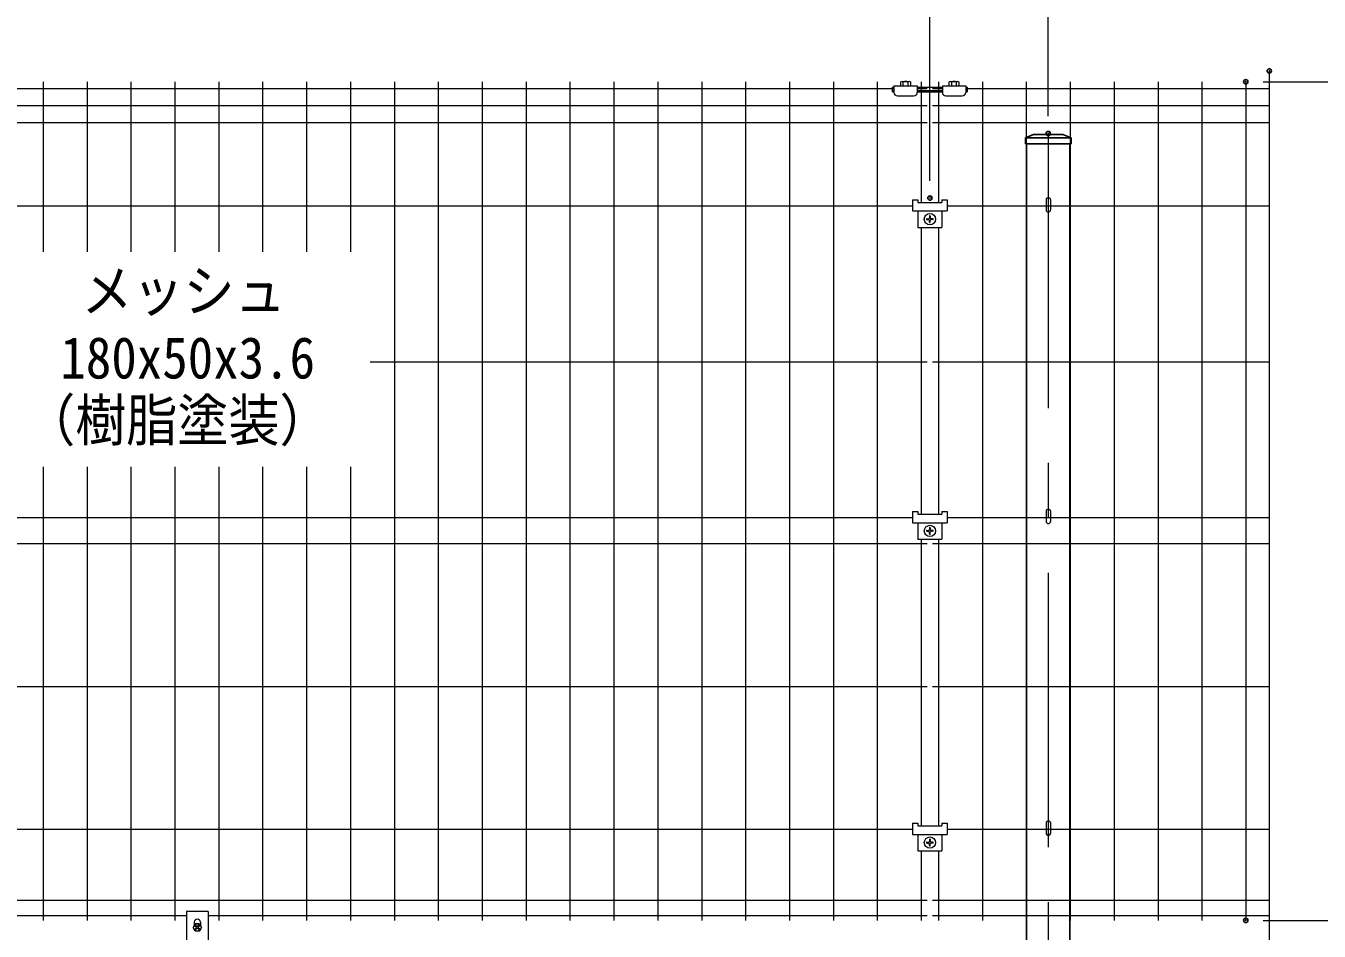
# Model space of a CAD drawing. Units: millimetres, scale not verified. Extents: x -4200 to 4200, y -2970 to 2970.
# Drawn here: x -2621 to -1125, y -103 to 944 of the extents above; entities that cross this region are included whole.
import ezdxf
from ezdxf.enums import TextEntityAlignment as Align

# ---------------------------------------------------------------- set-up
doc = ezdxf.new("R2010")
doc.units = ezdxf.units.MM
doc.header["$LTSCALE"] = 10
doc.header["$PDMODE"] = 32
doc.header["$PDSIZE"] = 5
doc.linetypes.add('USER1', pattern=[50.8, 31.75, -6.35, 6.35, -6.35])
for name, color, linetype, lineweight in [('0-1_D-STR-DIM', 7, 'Continuous', 13), ('0-4_D-STR1', 1, 'Continuous', 25), ('0-5_D-BMK', 2, 'USER1', 13), ('0-9_D-STR3', 3, 'Continuous', 13), ('0-A_D-STR2', 7, 'Continuous', 13), ('0-B_D-STR-TXT', 7, 'Continuous', 13)]:
    doc.layers.add(name, color=color, linetype=linetype, lineweight=lineweight)
doc.layers.add('0-3_Defpoints', color=8, linetype='Continuous')
doc.styles.add('ＭＳ ゴシック', font='')
doc.styles.get('ＭＳ ゴシック').set_extended_font_data('MS Gothic')

msp = doc.modelspace()

# ---------------------------------------------------------------- linework, layer by layer
at = {"layer": '0-1_D-STR-DIM'}
for p, q in [((-1438.47, 839.32), (-1438.47, 1146.34)), ((-1575.39, 764.65), (-1575.39, 1015.76)), ((-1438.47, 839.32), (-1438.47, 1015.76)), ((-1183, 891.68), (-1183, -1607.18)), ((-1190.03, 879.25), (-890.6, 879.25)), ((-1190.03, 879.25), (-1030.63, 879.25)), ((-1190.03, -90.75), (-1030.6, -90.75)), ((-1190.03, -90.75), (-1030.63, -90.75))]:
    msp.add_line(p, q, dxfattribs=at)
at = {"layer": '0-3_Defpoints'}
for p in [(-1183, 891.68), (-1210.03, 879.25), (-1210.03, 879.25), (-1438.47, 819.32), (-1575.39, 744.65), (-1210.03, -90.75), (-1210.03, -90.75)]:
    msp.add_point(p, dxfattribs=at)
at = {"layer": '0-4_D-STR1'}
for p, q in [((-1464.84, 814.18), (-1455.47, 818.25)), ((-1464.84, 814.25), (-1412.11, 814.25)), ((-1464.84, 814.25), (-1464.84, 807.25)), ((-1455.47, 818.25), (-1421.47, 818.25)), ((-1421.47, 818.25), (-1412.11, 814.18)), ((-1412.11, 814.25), (-1412.11, 807.25)), ((-1464.84, 807.25), (-1412.11, 807.25)), ((-1463.47, -1970.75), (-1463.47, 807.25)), ((-1413.47, -1970.75), (-1413.47, 807.25))]:
    msp.add_line(p, q, dxfattribs=at)
at = {"layer": '0-5_D-BMK'}
msp.add_line((-1438.47, 819.32), (-1438.47, -1985.87), dxfattribs=at)
at = {"layer": '0-9_D-STR3'}
for p, q in [((-1618.42, 867.42), (-1618.42, 872.82)), ((-1618.42, 872.82), (-1616.92, 872.82)), ((-1618.42, 869.02), (-1616.92, 869.02)), ((-1618.42, 867.42), (-1616.92, 867.42)), ((-1616.92, 874.42), (-1589.92, 874.42)), ((-1616.92, 874.42), (-1616.92, 866.92)), ((-1608.93, 874.42), (-1608.93, 879.05)), ((-1607.55, 879.42), (-1599.29, 879.42)), ((-1606.17, 874.42), (-1606.17, 879.05)), ((-1600.67, 874.42), (-1600.67, 879.05)), ((-1597.91, 879.05), (-1597.91, 874.42)), ((-1589.92, 874.42), (-1589.92, 866.92)), ((-1589.92, 872.82), (-1560.92, 872.82)), ((-1589.92, 869.02), (-1560.92, 869.02)), ((-1589.92, 867.42), (-1560.92, 867.42)), ((-1560.92, 874.42), (-1533.92, 874.42)), ((-1560.92, 874.42), (-1560.92, 866.92)), ((-1552.93, 874.42), (-1552.93, 879.05)), ((-1551.56, 879.42), (-1543.3, 879.42)), ((-1550.18, 874.42), (-1550.18, 879.05)), ((-1544.67, 874.42), (-1544.67, 879.05)), ((-1541.92, 879.05), (-1541.92, 874.42)), ((-1533.92, 874.42), (-1533.92, 866.92)), ((-1533.92, 872.82), (-1532.42, 872.82)), ((-1533.92, 869.02), (-1532.42, 869.02)), ((-1533.92, 867.42), (-1532.42, 867.42)), ((-1532.42, 872.82), (-1532.42, 867.42)), ((-1612.92, 862.92), (-1593.92, 862.92)), ((-1556.92, 862.92), (-1537.92, 862.92)), ((-1595.43, 742.55), (-1595.43, 729.75)), ((-1589.43, 739.65), (-1561.43, 739.65)), ((-1561.43, 742.55), (-1561.43, 739.65)), ((-1561.43, 742.55), (-1555.43, 742.55)), ((-1555.43, 742.55), (-1555.43, 729.75)), ((-1441.07, 743.19), (-1441.07, 731.02)), ((-1435.87, 743.19), (-1435.87, 731.02)), ((-1595.43, 729.75), (-1555.43, 729.75)), ((-1589.43, 729.75), (-1589.43, 710.75)), ((-1578.89, 720.75), (-1576.89, 720.75)), ((-1578.89, 719.75), (-1576.89, 719.75)), ((-1575.89, 723.75), (-1575.89, 721.75)), ((-1575.89, 716.75), (-1575.89, 718.75)), ((-1574.89, 723.75), (-1574.89, 721.75)), ((-1574.89, 716.75), (-1574.89, 718.75)), ((-1571.89, 720.75), (-1573.89, 720.75)), ((-1571.89, 719.75), (-1573.89, 719.75)), ((-1561.43, 729.75), (-1561.43, 710.75)), ((-1589.43, 710.75), (-1561.43, 710.75)), ((-1595.43, 382.05), (-1589.43, 382.05)), ((-1595.43, 382.05), (-1595.43, 369.25)), ((-1589.43, 382.05), (-1589.43, 379.15)), ((-1589.43, 379.15), (-1561.43, 379.15)), ((-1561.43, 382.05), (-1555.43, 382.05)), ((-1561.43, 382.05), (-1561.43, 379.15)), ((-1555.43, 382.05), (-1555.43, 369.25)), ((-1441.07, 382.92), (-1441.07, 370.75)), ((-1435.87, 382.92), (-1435.87, 370.75)), ((-1595.43, 369.25), (-1555.43, 369.25)), ((-1589.43, 369.25), (-1589.43, 350.25)), ((-1578.89, 360.25), (-1576.89, 360.25)), ((-1578.89, 359.25), (-1576.89, 359.25)), ((-1575.89, 363.25), (-1575.89, 361.25)), ((-1574.89, 363.25), (-1574.89, 361.25)), ((-1571.89, 360.25), (-1573.89, 360.25)), ((-1571.89, 359.25), (-1573.89, 359.25)), ((-1561.43, 369.25), (-1561.43, 350.25)), ((-1589.43, 350.25), (-1561.43, 350.25)), ((-1575.89, 356.25), (-1575.89, 358.25)), ((-1574.89, 356.25), (-1574.89, 358.25)), ((-1595.43, 21.55), (-1589.43, 21.55)), ((-1595.43, 21.55), (-1595.43, 8.75)), ((-1589.43, 21.55), (-1589.43, 18.65)), ((-1589.43, 18.65), (-1561.43, 18.65)), ((-1561.43, 21.55), (-1555.43, 21.55)), ((-1561.43, 21.55), (-1561.43, 18.65)), ((-1555.43, 21.55), (-1555.43, 8.75)), ((-1441.07, 22.42), (-1441.07, 10.25)), ((-1435.87, 22.42), (-1435.87, 10.25)), ((-1595.43, 8.75), (-1555.43, 8.75)), ((-1589.43, 8.75), (-1589.43, -10.25)), ((-1575.89, 2.75), (-1575.89, 0.75)), ((-1574.89, 2.75), (-1574.89, 0.75)), ((-1561.43, 8.75), (-1561.43, -10.25)), ((-1589.43, -10.25), (-1561.43, -10.25)), ((-1578.89, -0.25), (-1576.89, -0.25)), ((-1578.89, -1.25), (-1576.89, -1.25)), ((-1575.89, -4.25), (-1575.89, -2.25)), ((-1574.89, -4.25), (-1574.89, -2.25)), ((-1571.89, -0.25), (-1573.89, -0.25)), ((-1571.89, -1.25), (-1573.89, -1.25)), ((-2434.99, -80.58), (-2434.99, -137.01)), ((-2409.99, -80.58), (-2434.99, -80.58)), ((-2409.99, -80.58), (-2409.99, -137.01)), ((-2424.95, -94.62), (-2427.41, -98.88)), ((-2424.95, -103.14), (-2427.41, -98.88)), ((-2425.99, -92.77), (-2425.99, -96.42)), ((-2425.22, -96.83), (-2423.85, -98.2)), ((-2425.22, -100.93), (-2423.85, -99.56)), ((-2420.03, -94.62), (-2424.95, -94.62)), ((-2420.03, -103.14), (-2424.95, -103.14)), ((-2424.54, -96.15), (-2423.17, -97.52)), ((-2424.54, -101.61), (-2423.17, -100.25)), ((-2420.44, -96.15), (-2421.81, -97.52)), ((-2420.44, -101.61), (-2421.81, -100.25)), ((-2419.76, -96.83), (-2421.12, -98.2)), ((-2419.76, -100.93), (-2421.12, -99.56)), ((-2420.03, -94.62), (-2417.57, -98.88)), ((-2420.03, -103.14), (-2417.57, -98.88)), ((-2418.99, -92.77), (-2418.99, -96.42))]:
    msp.add_line(p, q, dxfattribs=at)
msp.add_lwpolyline([(-1595.43, 742.55), (-1589.43, 742.55), (-1589.43, 739.65)], dxfattribs=at)
for centre, radius in [((-1575.39, 720.25), 6.5), ((-1575.39, 359.75), 6.5), ((-1575.39, -0.75), 6.5), ((-2422.49, -98.88), 4.26)]:
    msp.add_circle(centre, radius, dxfattribs=at)
for centre, radius, start, end in [((-1607.55, 876.67), 2.75, 60, 120), ((-1603.42, 868.96), 10.46, 74.73852, 105.26148), ((-1599.29, 876.67), 2.75, 60, 120), ((-1551.56, 876.67), 2.75, 60, 120), ((-1547.43, 868.96), 10.46, 74.73852, 105.26148), ((-1543.3, 876.67), 2.75, 60, 120), ((-1612.92, 866.92), 4, 180, 270), ((-1593.92, 866.92), 4, 270, 0), ((-1556.92, 866.92), 4, 180, 270), ((-1537.92, 866.92), 4, 270, 0), ((-1578.89, 720.25), 0.5, 90.00001, 270), ((-1576.89, 721.75), 1, 270, 0.00001), ((-1576.89, 718.75), 1, 0, 90), ((-1575.39, 723.75), 0.5, 0, 179.99999), ((-1573.89, 721.75), 1, 180.00001, 270), ((-1573.89, 718.75), 1, 90, 180.00001), ((-1571.89, 720.25), 0.5, 270.00049, 90.00046), ((-1438.47, 731.02), 2.6, 180, 0), ((-1575.39, 716.75), 0.5, 180.00002, 0.00001), ((-1578.89, 359.75), 0.5, 90.00001, 270), ((-1576.89, 361.25), 1, 270, 0.00001), ((-1576.89, 358.25), 1, 0, 90), ((-1575.39, 363.25), 0.5, 0, 179.99999), ((-1573.89, 361.25), 1, 180.00001, 270), ((-1573.89, 358.25), 1, 90, 180.00001), ((-1571.89, 359.75), 0.5, 270.00049, 90.00046), ((-1438.47, 370.75), 2.6, 180, 0), ((-1575.39, 356.25), 0.5, 180.00002, 0.00001), ((-1576.89, 0.75), 1, 270, 0.00001), ((-1575.39, 2.75), 0.5, 0, 179.99999), ((-1573.89, 0.75), 1, 180.00001, 270), ((-1438.47, 10.25), 2.6, 180, 0), ((-1578.89, -0.75), 0.5, 90.00001, 270), ((-1576.89, -2.25), 1, 0, 90), ((-1575.39, -4.25), 0.5, 180.00002, 0.00001), ((-1573.89, -2.25), 1, 90, 180.00001), ((-1571.89, -0.75), 0.5, 270.00049, 90.00046), ((-2422.49, -92.77), 3.5, 0, 180), ((-2410.01, -88.76), 0.02, 270, 0), ((-2424.88, -96.49), 0.483, 44.99953, 224.99952), ((-2424.88, -101.27), 0.483, 135, 314.99998), ((-2424.54, -98.88), 0.965, 314.99999, 45), ((-2422.49, -96.83), 0.965, 225.00001, 314.99999), ((-2422.49, -100.93), 0.965, 45, 135), ((-2420.44, -98.88), 0.965, 135, 225.00001), ((-2420.1, -96.49), 0.483, 315, 135), ((-2420.1, -101.27), 0.483, 225.00001, 44.99999)]:
    msp.add_arc(centre, radius, start, end, dxfattribs=at)
for centre in [(-1438.47, 743.17), (-1438.47, 382.9), (-1438.47, 22.4)]:
    msp.add_ellipse(centre, major_axis=(-2.6, 0), ratio=0.649974, start_param=3.1415927, end_param=6.2831853, dxfattribs=at)
at = {"layer": '0-A_D-STR2'}
for p, q in [((-1616.92, 870.82), (-3533.92, 870.82)), ((-2600.8, 879.25), (-2600.8, 682.46)), ((-2550.03, 879.25), (-2550.03, 682.46)), ((-2499.26, 879.25), (-2499.26, 682.46)), ((-2448.49, 879.25), (-2448.49, 682.46)), ((-2397.72, 879.25), (-2397.72, 682.46)), ((-2346.95, 879.25), (-2346.95, 682.46)), ((-2296.18, 879.25), (-2296.18, 682.46)), ((-2245.41, 879.25), (-2245.41, 682.46)), ((-2194.64, 879.25), (-2194.64, -90.75)), ((-2143.87, 879.25), (-2143.87, -90.75)), ((-2093.1, 879.25), (-2093.1, -90.75)), ((-2042.34, 879.25), (-2042.34, -90.75)), ((-1991.57, 879.25), (-1991.57, -90.75)), ((-1940.8, 879.25), (-1940.8, -90.75)), ((-1890.03, 879.25), (-1890.03, -90.75)), ((-1839.26, 879.25), (-1839.26, -90.75)), ((-1788.49, 879.25), (-1788.49, -90.75)), ((-1737.72, 879.25), (-1737.72, -90.75)), ((-1686.95, 879.25), (-1686.95, -90.75)), ((-1636.18, 879.25), (-1636.18, -90.75)), ((-1578.41, 870.82), (-1589.92, 870.82)), ((-1585.41, 879.25), (-1585.41, 739.65)), ((-1560.92, 870.82), (-1572.43, 870.82)), ((-1565.41, 879.25), (-1565.41, 739.65)), ((-1183, 870.82), (-1533.92, 870.82)), ((-1514.64, 879.25), (-1514.64, -90.75)), ((-1463.87, 879.25), (-1463.87, -90.75)), ((-1413.1, 879.25), (-1413.1, -90.75)), ((-1362.34, 879.25), (-1362.34, -90.75)), ((-1311.57, 879.25), (-1311.57, -90.75)), ((-1260.8, 879.25), (-1260.8, -90.75)), ((-1210.03, 879.25), (-1210.03, -90.75)), ((-1578.41, 851.25), (-3572.43, 851.25)), ((-1183, 851.25), (-1572.43, 851.25)), ((-1578.41, 831.67), (-3572.43, 831.67)), ((-1183, 831.67), (-1572.43, 831.67)), ((-1595.43, 735.25), (-3555.43, 735.25)), ((-1183, 735.25), (-1555.43, 735.25)), ((-1585.41, 710.75), (-1585.41, 379.15)), ((-1565.41, 710.75), (-1565.41, 379.15)), ((-1578.41, 555), (-2222.68, 555)), ((-1183, 555), (-1572.43, 555)), ((-2600.8, 433.84), (-2600.8, -90.75)), ((-2550.03, 433.84), (-2550.03, -90.75)), ((-2499.26, 433.84), (-2499.26, -90.75)), ((-2448.49, 433.84), (-2448.49, -90.75)), ((-2397.72, 433.84), (-2397.72, -90.75)), ((-2346.95, 433.84), (-2346.95, -90.75)), ((-2296.18, 433.84), (-2296.18, -90.75)), ((-2245.41, 433.84), (-2245.41, -90.75)), ((-1595.43, 374.75), (-3555.43, 374.75)), ((-1183, 374.75), (-1555.43, 374.75)), ((-1578.41, 344.75), (-3572.43, 344.75)), ((-1585.41, 350.25), (-1585.41, 18.65)), ((-1183, 344.75), (-1572.43, 344.75)), ((-1565.41, 350.25), (-1565.41, 18.65)), ((-1578.41, 179.5), (-3572.43, 179.5)), ((-1183, 179.5), (-1572.43, 179.5)), ((-1595.43, 14.25), (-3555.43, 14.25)), ((-1183, 14.25), (-1555.43, 14.25)), ((-1585.41, -10.25), (-1585.41, -90.75)), ((-1565.41, -10.25), (-1565.41, -90.75)), ((-1578.41, -67.73), (-3572.43, -67.73)), ((-1183, -67.73), (-1572.43, -67.73)), ((-2434.99, -85.35), (-3572.43, -85.35)), ((-1578.41, -85.35), (-2409.99, -85.35)), ((-1183, -85.35), (-1572.43, -85.35))]:
    msp.add_line(p, q, dxfattribs=at)

# ---------------------------------------------------------------- texts
at = {"layer": '0-B_D-STR-TXT', "style": 'ＭＳ ゴシック', "width": 0.9}
for s, p in [('メッシュ', (-2556.5, 598.87)), ('180x50x3.6', (-2580.81, 521.54)), ('（樹脂塗装）', (-2622.66, 449.31))]:
    msp.add_text(s, height=48.09, dxfattribs=at).set_placement(p, align=Align.BOTTOM_LEFT)

doc.saveas('drawing.dxf')
